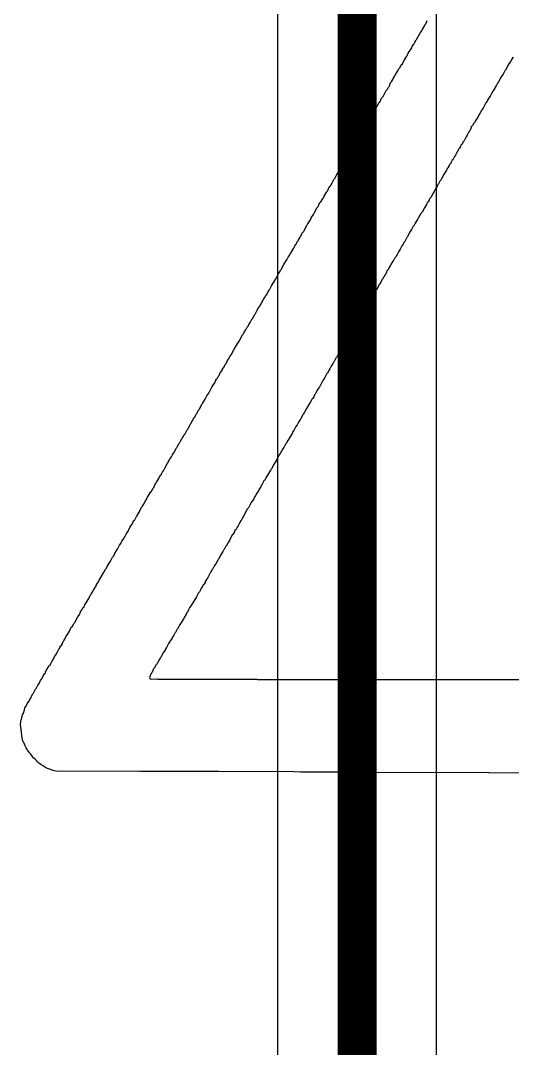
# Model space of a CAD drawing. Header units: inches. Extents: x 0 to 5379, y 0 to 5429.
# Drawn here: x 121.03 to 124.23, y 150.04 to 156.73 of the extents above; entities that cross this region are included whole.
import ezdxf

# ---------------------------------------------------------------- set-up
doc = ezdxf.new("R2010")
doc.units = ezdxf.units.IN
doc.layers.add('SIG 01', color=90, linetype='Continuous')
doc.layers.add('Top Overlay', color=2, linetype='Continuous')

msp = doc.modelspace()

# ---------------------------------------------------------------- linework, layer by layer
at = {"layer": 'SIG 01'}
for p, q in [((123.741, 125.9623), (123.741, 180.4819)), ((122.7051, 180.2673), (122.7051, 136.4163))]:
    msp.add_line(p, q, dxfattribs=at)
msp.add_lwpolyline([(123.223, 125.7478, 0.254, 0.254, 0), (123.223, 180.4819, 0.254, 0.254, 0)], format="xyseb", dxfattribs=at)
at = {"layer": 'Top Overlay'}
for p, q in [((123.6443, 156.6621), (123.6476, 156.6703)), ((123.6476, 156.6703), (123.6541, 156.6801)), ((123.6541, 156.6801), (123.6663, 156.7021)), ((123.6663, 156.7021), (123.6696, 156.7054)), ((123.6696, 156.7054), (123.6712, 156.7087)), ((123.6712, 156.7087), (123.6761, 156.7201)), ((123.6761, 156.7201), (123.6802, 156.7307)), ((123.6059, 156.6008), (123.6092, 156.6041)), ((123.6092, 156.6041), (123.6108, 156.6074)), ((123.6108, 156.6074), (123.6206, 156.6254)), ((123.6206, 156.6254), (123.6239, 156.6286)), ((123.6239, 156.6286), (123.6255, 156.6319)), ((123.6255, 156.6319), (123.6369, 156.6531)), ((123.6369, 156.6531), (123.6443, 156.6621)), ((123.5667, 156.5322), (123.5748, 156.5469)), ((123.5748, 156.5469), (123.5797, 156.5518)), ((123.5797, 156.5518), (123.583, 156.56)), ((123.583, 156.56), (123.5912, 156.5747)), ((123.5912, 156.5747), (123.5945, 156.578)), ((123.5945, 156.578), (123.5994, 156.5894)), ((123.5994, 156.5894), (123.6059, 156.6008)), ((123.5275, 156.4669), (123.5291, 156.4701)), ((123.5291, 156.4701), (123.5356, 156.4816)), ((123.5356, 156.4816), (123.5463, 156.4971)), ((123.5463, 156.4971), (123.552, 156.5077)), ((123.552, 156.5077), (123.5561, 156.5183)), ((123.5561, 156.5183), (123.5626, 156.5281)), ((123.5626, 156.5281), (123.5667, 156.5322)), ((124.23, 156.4767), (124.2235, 156.4669)), ((124.2316, 156.4799), (124.23, 156.4767)), ((124.2398, 156.4914), (124.2316, 156.4799)), ((123.4817, 156.3917), (123.4883, 156.4015)), ((123.4883, 156.4015), (123.4932, 156.413)), ((123.4932, 156.413), (123.4948, 156.4162)), ((123.4948, 156.4162), (123.5013, 156.4228)), ((123.5013, 156.4228), (123.503, 156.426)), ((123.503, 156.426), (123.5111, 156.4407)), ((123.5111, 156.4407), (123.5193, 156.4489)), ((123.5193, 156.4489), (123.5275, 156.4669)), ((124.1859, 156.4031), (124.1745, 156.3819)), ((124.1892, 156.4064), (124.1859, 156.4031)), ((124.2039, 156.4342), (124.1892, 156.4064)), ((124.2055, 156.4375), (124.2039, 156.4342)), ((124.212, 156.4473), (124.2055, 156.4375)), ((124.2137, 156.4505), (124.212, 156.4473)), ((124.2218, 156.4636), (124.2137, 156.4505)), ((124.2235, 156.4669), (124.2218, 156.4636)), ((123.449, 156.3329), (123.4507, 156.3362)), ((123.4507, 156.3362), (123.4572, 156.346)), ((123.4572, 156.346), (123.4588, 156.3525)), ((123.4588, 156.3525), (123.4703, 156.3705)), ((123.4703, 156.3705), (123.4719, 156.3737)), ((123.4719, 156.3737), (123.4817, 156.3917)), ((124.1565, 156.3558), (124.1434, 156.3313)), ((124.1598, 156.359), (124.1565, 156.3558)), ((124.1663, 156.3705), (124.1598, 156.359)), ((124.1745, 156.3819), (124.1663, 156.3705)), ((123.3935, 156.2365), (123.4131, 156.2741)), ((123.4131, 156.2741), (123.4205, 156.2831)), ((123.4205, 156.2831), (123.4278, 156.297)), ((123.4278, 156.297), (123.4343, 156.3035)), ((123.4343, 156.3035), (123.4376, 156.3117)), ((123.4376, 156.3117), (123.4409, 156.3247)), ((123.4409, 156.3247), (123.449, 156.3329)), ((124.1075, 156.2692), (124.0993, 156.2545)), ((124.1091, 156.2724), (124.1075, 156.2692)), ((124.1156, 156.2822), (124.1091, 156.2724)), ((124.1303, 156.31), (124.1156, 156.2822)), ((124.1369, 156.3215), (124.1303, 156.31)), ((124.1434, 156.3313), (124.1369, 156.3215)), ((123.3706, 156.1989), (123.3723, 156.2022)), ((123.3723, 156.2022), (123.3755, 156.2055)), ((123.3755, 156.2055), (123.378, 156.2144)), ((123.378, 156.2144), (123.3829, 156.2242)), ((123.3829, 156.2242), (123.387, 156.23)), ((123.387, 156.23), (123.3935, 156.2365)), ((124.0732, 156.212), (124.065, 156.1973)), ((124.0797, 156.2218), (124.0732, 156.212)), ((124.0911, 156.243), (124.0797, 156.2218)), ((124.0993, 156.2545), (124.0911, 156.243)), ((123.3281, 156.1287), (123.3396, 156.1499)), ((123.3396, 156.1499), (123.3445, 156.1548)), ((123.3445, 156.1548), (123.3543, 156.1728)), ((123.3543, 156.1728), (123.3592, 156.181)), ((123.3592, 156.181), (123.3674, 156.1957)), ((123.3674, 156.1957), (123.3706, 156.1989)), ((124.034, 156.145), (124.0225, 156.1238)), ((124.0356, 156.1483), (124.034, 156.145)), ((124.0438, 156.1597), (124.0356, 156.1483)), ((124.0617, 156.194), (124.0438, 156.1597)), ((124.065, 156.1973), (124.0617, 156.194)), ((123.2873, 156.0584), (123.2914, 156.069)), ((123.2914, 156.069), (123.2987, 156.0764)), ((123.2987, 156.0764), (123.3004, 156.0797)), ((123.3004, 156.0797), (123.3069, 156.0944)), ((123.3069, 156.0944), (123.3167, 156.1123)), ((123.3167, 156.1123), (123.32, 156.1156)), ((123.32, 156.1156), (123.3216, 156.1189)), ((123.3216, 156.1189), (123.3281, 156.1287)), ((123.9964, 156.0813), (123.9882, 156.0666)), ((124.0094, 156.1009), (123.9964, 156.0813)), ((124.0111, 156.1074), (124.0094, 156.1009)), ((124.0225, 156.1238), (124.0111, 156.1074)), ((123.2497, 155.9931), (123.2563, 156.0078)), ((123.2563, 156.0078), (123.2603, 156.0184)), ((123.2603, 156.0184), (123.2661, 156.0241)), ((123.2661, 156.0241), (123.2677, 156.0274)), ((123.2677, 156.0274), (123.271, 156.0306)), ((123.271, 156.0306), (123.275, 156.0413)), ((123.275, 156.0413), (123.284, 156.0502)), ((123.284, 156.0502), (123.2873, 156.0584)), ((123.9506, 156.0045), (123.9392, 155.9833)), ((123.9572, 156.0143), (123.9506, 156.0045)), ((123.9588, 156.0176), (123.9572, 156.0143)), ((123.9612, 156.02), (123.9588, 156.0176)), ((123.9645, 156.0282), (123.9612, 156.02)), ((123.967, 156.0372), (123.9645, 156.0282)), ((123.9735, 156.0437), (123.967, 156.0372)), ((123.9776, 156.0494), (123.9735, 156.0437)), ((123.9817, 156.06), (123.9776, 156.0494)), ((123.9882, 156.0666), (123.9817, 156.06)), ((123.2105, 155.9277), (123.2203, 155.9457)), ((123.2203, 155.9457), (123.2236, 155.9489)), ((123.2236, 155.9489), (123.2252, 155.9522)), ((123.2252, 155.9522), (123.2285, 155.9555)), ((123.2285, 155.9555), (123.2334, 155.9669)), ((123.2334, 155.9669), (123.2366, 155.9751)), ((123.2366, 155.9751), (123.2415, 155.9833)), ((123.2415, 155.9833), (123.2481, 155.9898)), ((123.2481, 155.9898), (123.2497, 155.9931)), ((123.913, 155.9375), (123.9114, 155.931)), ((123.9196, 155.9473), (123.913, 155.9375)), ((123.9261, 155.9588), (123.9196, 155.9473)), ((123.9327, 155.9735), (123.9261, 155.9588)), ((123.9392, 155.9833), (123.9327, 155.9735)), ((123.1746, 155.8656), (123.1795, 155.8771)), ((123.1795, 155.8771), (123.1835, 155.8877)), ((123.1835, 155.8877), (123.1901, 155.8975)), ((123.1901, 155.8975), (123.1942, 155.9016)), ((123.1942, 155.9016), (123.204, 155.9195)), ((123.204, 155.9195), (123.2089, 155.9244)), ((123.2089, 155.9244), (123.2105, 155.9277)), ((123.8738, 155.8705), (123.8657, 155.8575)), ((123.8869, 155.895), (123.8738, 155.8705)), ((123.8902, 155.8983), (123.8869, 155.895)), ((123.8967, 155.9097), (123.8902, 155.8983)), ((123.9, 155.9179), (123.8967, 155.9097)), ((123.9049, 155.9228), (123.9, 155.9179)), ((123.9065, 155.9261), (123.9049, 155.9228)), ((123.9114, 155.931), (123.9065, 155.9261)), ((123.1337, 155.7986), (123.1386, 155.8035)), ((123.1386, 155.8035), (123.1419, 155.8117)), ((123.1419, 155.8117), (123.1484, 155.8231)), ((123.1484, 155.8231), (123.155, 155.8297)), ((123.155, 155.8297), (123.159, 155.8403)), ((123.159, 155.8403), (123.1639, 155.8534)), ((123.1639, 155.8534), (123.168, 155.8575)), ((123.168, 155.8575), (123.1697, 155.8607)), ((123.1697, 155.8607), (123.1746, 155.8656)), ((123.8379, 155.8101), (123.8297, 155.7954)), ((123.8412, 155.8182), (123.8379, 155.8101)), ((123.8461, 155.8231), (123.8412, 155.8182)), ((123.8559, 155.8411), (123.8461, 155.8231)), ((123.8575, 155.8444), (123.8559, 155.8411)), ((123.864, 155.8542), (123.8575, 155.8444)), ((123.8657, 155.8575), (123.864, 155.8542)), ((123.0912, 155.7267), (123.1027, 155.7431)), ((123.1027, 155.7431), (123.1092, 155.7578)), ((123.1092, 155.7578), (123.1157, 155.7692)), ((123.1157, 155.7692), (123.1255, 155.7839)), ((123.1255, 155.7839), (123.1337, 155.7986)), ((123.7954, 155.7382), (123.7889, 155.7284)), ((123.8052, 155.7562), (123.7954, 155.7382)), ((123.8101, 155.7676), (123.8052, 155.7562)), ((123.8134, 155.7709), (123.8101, 155.7676)), ((123.8216, 155.7823), (123.8134, 155.7709)), ((123.8232, 155.7888), (123.8216, 155.7823)), ((123.8297, 155.7954), (123.8232, 155.7888)), ((123.0504, 155.6549), (123.0602, 155.6728)), ((123.0602, 155.6728), (123.0716, 155.6941)), ((123.0716, 155.6941), (123.0765, 155.699)), ((123.0765, 155.699), (123.0782, 155.7022)), ((123.0782, 155.7022), (123.0912, 155.7267)), ((123.7529, 155.6663), (123.7497, 155.663)), ((123.7627, 155.6843), (123.7529, 155.6663)), ((123.7693, 155.6908), (123.7627, 155.6843)), ((123.7889, 155.7284), (123.7693, 155.6908)), ((123.0087, 155.5871), (123.0251, 155.6132)), ((123.0251, 155.6132), (123.0275, 155.6157)), ((123.0275, 155.6157), (123.0292, 155.6189)), ((123.0292, 155.6189), (123.0324, 155.6222)), ((123.0324, 155.6222), (123.0357, 155.6304)), ((123.0357, 155.6304), (123.0398, 155.641)), ((123.0398, 155.641), (123.0455, 155.65)), ((123.0455, 155.65), (123.0504, 155.6549)), ((123.7186, 155.6058), (123.7039, 155.5781)), ((123.7252, 155.6173), (123.7186, 155.6058)), ((123.735, 155.6353), (123.7252, 155.6173)), ((123.7382, 155.6385), (123.735, 155.6353)), ((123.7423, 155.6442), (123.7382, 155.6385)), ((123.7464, 155.6549), (123.7423, 155.6442)), ((123.7497, 155.663), (123.7464, 155.6549)), ((122.9752, 155.5307), (122.9769, 155.5372)), ((122.9769, 155.5372), (122.981, 155.5429)), ((122.981, 155.5429), (122.9842, 155.5446)), ((122.9842, 155.5446), (122.9883, 155.5487)), ((122.9883, 155.5487), (122.9981, 155.5666)), ((122.9981, 155.5666), (123.0046, 155.5764)), ((123.0046, 155.5764), (123.0087, 155.5871)), ((123.6745, 155.5323), (123.668, 155.5209)), ((123.6778, 155.5405), (123.6745, 155.5323)), ((123.6859, 155.5487), (123.6778, 155.5405)), ((123.6908, 155.5568), (123.6859, 155.5487)), ((123.6957, 155.5683), (123.6908, 155.5568)), ((123.6974, 155.5715), (123.6957, 155.5683)), ((123.7039, 155.5781), (123.6974, 155.5715)), ((122.9246, 155.4457), (122.9393, 155.467)), ((122.9393, 155.467), (122.9491, 155.4849)), ((122.9491, 155.4849), (122.9638, 155.5127)), ((122.9638, 155.5127), (122.9703, 155.5193)), ((122.9703, 155.5193), (122.972, 155.5225)), ((122.972, 155.5225), (122.9752, 155.5307)), ((123.6386, 155.4735), (123.6222, 155.4425)), ((123.6402, 155.4768), (123.6386, 155.4735)), ((123.6467, 155.4833), (123.6402, 155.4768)), ((123.6614, 155.5111), (123.6467, 155.4833)), ((123.668, 155.5209), (123.6614, 155.5111)), ((122.8772, 155.3591), (122.8984, 155.4)), ((122.8984, 155.4), (122.9017, 155.4033)), ((122.9017, 155.4033), (122.9033, 155.4065)), ((122.9033, 155.4065), (122.9099, 155.418)), ((122.9099, 155.418), (122.9197, 155.4327)), ((122.9197, 155.4327), (122.9246, 155.4457)), ((123.6026, 155.4114), (123.5928, 155.3935)), ((123.6092, 155.4212), (123.6026, 155.4114)), ((123.619, 155.4392), (123.6092, 155.4212)), ((123.6222, 155.4425), (123.619, 155.4392)), ((122.8576, 155.3265), (122.8625, 155.3379)), ((122.8625, 155.3379), (122.869, 155.3493)), ((122.869, 155.3493), (122.8723, 155.3526)), ((122.8723, 155.3526), (122.8739, 155.3559)), ((122.8739, 155.3559), (122.8772, 155.3591)), ((123.5699, 155.3575), (123.5503, 155.3199)), ((123.5781, 155.3689), (123.5699, 155.3575)), ((123.5896, 155.3902), (123.5781, 155.3689)), ((123.5928, 155.3935), (123.5896, 155.3902)), ((122.8135, 155.2529), (122.8233, 155.2709)), ((122.8233, 155.2709), (122.8266, 155.2742)), ((122.8266, 155.2742), (122.8282, 155.2775)), ((122.8282, 155.2775), (122.8315, 155.2856)), ((122.8315, 155.2856), (122.8364, 155.2938)), ((122.8364, 155.2938), (122.8413, 155.2987)), ((122.8413, 155.2987), (122.8429, 155.302)), ((122.8429, 155.302), (122.8527, 155.3199)), ((122.8527, 155.3199), (122.856, 155.3232)), ((122.856, 155.3232), (122.8576, 155.3265)), ((123.5177, 155.266), (123.5144, 155.2627)), ((123.5234, 155.275), (123.5177, 155.266)), ((123.5275, 155.2856), (123.5234, 155.275)), ((123.534, 155.2922), (123.5275, 155.2856)), ((123.5454, 155.3134), (123.534, 155.2922)), ((123.5471, 155.3167), (123.5454, 155.3134)), ((123.5503, 155.3199), (123.5471, 155.3167)), ((122.7759, 155.1892), (122.7824, 155.199)), ((122.7824, 155.199), (122.7922, 155.217)), ((122.7922, 155.217), (122.7955, 155.2203)), ((122.7955, 155.2203), (122.7972, 155.2235)), ((122.7972, 155.2235), (122.8021, 155.235)), ((122.8021, 155.235), (122.8086, 155.2464)), ((122.8086, 155.2464), (122.8119, 155.2497)), ((122.8119, 155.2497), (122.8135, 155.2529)), ((123.485, 155.2072), (123.4785, 155.1958)), ((123.4932, 155.2252), (123.485, 155.2072)), ((123.4981, 155.2301), (123.4932, 155.2252)), ((123.5046, 155.2415), (123.4981, 155.2301)), ((123.5128, 155.2595), (123.5046, 155.2415)), ((123.5144, 155.2627), (123.5128, 155.2595)), ((122.7383, 155.1255), (122.7416, 155.1337)), ((122.7416, 155.1337), (122.7465, 155.1418)), ((122.7465, 155.1418), (122.753, 155.1516)), ((122.753, 155.1516), (122.7612, 155.1663)), ((122.7612, 155.1663), (122.7661, 155.1713)), ((122.7661, 155.1713), (122.7759, 155.1892)), ((123.4409, 155.1369), (123.4343, 155.1271)), ((123.449, 155.1516), (123.4409, 155.1369)), ((123.4556, 155.1614), (123.449, 155.1516)), ((123.4572, 155.1647), (123.4556, 155.1614)), ((123.4605, 155.168), (123.4572, 155.1647)), ((123.4703, 155.186), (123.4605, 155.168)), ((123.4735, 155.1892), (123.4703, 155.186)), ((123.4752, 155.1925), (123.4735, 155.1892)), ((123.4785, 155.1958), (123.4752, 155.1925)), ((122.6991, 155.0553), (122.704, 155.0667)), ((122.704, 155.0667), (122.7106, 155.0781)), ((122.7106, 155.0781), (122.7187, 155.0912)), ((122.7187, 155.0912), (122.7269, 155.1059)), ((122.7269, 155.1059), (122.7318, 155.1108)), ((122.7318, 155.1108), (122.7383, 155.1255)), ((123.4, 155.0667), (123.3902, 155.0487)), ((123.4049, 155.0716), (123.4, 155.0667)), ((123.4066, 155.0749), (123.4049, 155.0716)), ((123.409, 155.0773), (123.4066, 155.0749)), ((123.4147, 155.0928), (123.409, 155.0773)), ((123.418, 155.101), (123.4147, 155.0928)), ((123.4221, 155.1051), (123.418, 155.101)), ((123.4254, 155.1067), (123.4221, 155.1051)), ((123.4262, 155.1092), (123.4254, 155.1067)), ((123.4286, 155.1116), (123.4262, 155.1092)), ((123.4343, 155.1271), (123.4286, 155.1116)), ((122.655, 154.9817), (122.6664, 155.003)), ((122.6664, 155.003), (122.673, 155.0128)), ((122.673, 155.0128), (122.6795, 155.0242)), ((122.6795, 155.0242), (122.6828, 155.0275)), ((122.6828, 155.0275), (122.6844, 155.0307)), ((122.6844, 155.0307), (122.6942, 155.0487)), ((122.6942, 155.0487), (122.6975, 155.052)), ((122.6975, 155.052), (122.6991, 155.0553)), ((123.3641, 155.0062), (123.3575, 154.9915)), ((123.3657, 155.0095), (123.3641, 155.0062)), ((123.3723, 155.016), (123.3657, 155.0095)), ((123.3788, 155.0275), (123.3723, 155.016)), ((123.3853, 155.0422), (123.3788, 155.0275)), ((123.387, 155.0454), (123.3853, 155.0422)), ((123.3902, 155.0487), (123.387, 155.0454)), ((122.6223, 154.9262), (122.6305, 154.9409)), ((122.6305, 154.9409), (122.6354, 154.9458)), ((122.6354, 154.9458), (122.6403, 154.9572)), ((122.6403, 154.9572), (122.6501, 154.9752)), ((122.6501, 154.9752), (122.6534, 154.9785)), ((122.6534, 154.9785), (122.655, 154.9817)), ((123.3216, 154.9344), (123.3175, 154.9237)), ((123.3265, 154.9392), (123.3216, 154.9344)), ((123.3396, 154.9638), (123.3265, 154.9392)), ((123.3412, 154.967), (123.3396, 154.9638)), ((123.3445, 154.9703), (123.3412, 154.967)), ((123.3461, 154.9736), (123.3445, 154.9703)), ((123.3494, 154.9768), (123.3461, 154.9736)), ((123.3575, 154.9915), (123.3494, 154.9768)), ((122.5733, 154.8445), (122.5848, 154.8625)), ((122.5848, 154.8625), (122.5864, 154.8657)), ((122.5864, 154.8657), (122.5929, 154.8755)), ((122.5929, 154.8755), (122.6027, 154.8935)), ((122.6027, 154.8935), (122.6109, 154.9049)), ((122.6109, 154.9049), (122.615, 154.9156)), ((122.615, 154.9156), (122.6223, 154.9262)), ((123.2889, 154.8788), (123.2791, 154.8608)), ((123.2922, 154.887), (123.2889, 154.8788)), ((123.2971, 154.8919), (123.2922, 154.887)), ((123.3036, 154.9033), (123.2971, 154.8919)), ((123.3069, 154.9115), (123.3036, 154.9033)), ((123.3085, 154.9147), (123.3069, 154.9115)), ((123.311, 154.9156), (123.3085, 154.9147)), ((123.3134, 154.918), (123.311, 154.9156)), ((123.3151, 154.9213), (123.3134, 154.918)), ((123.3175, 154.9237), (123.3151, 154.9213)), ((122.5439, 154.7922), (122.557, 154.8167)), ((122.557, 154.8167), (122.5602, 154.82)), ((122.5602, 154.82), (122.5619, 154.8232)), ((122.5619, 154.8232), (122.5733, 154.8445)), ((123.2465, 154.8053), (123.2399, 154.7938)), ((123.2481, 154.8085), (123.2465, 154.8053)), ((123.2514, 154.8118), (123.2481, 154.8085)), ((123.2628, 154.8331), (123.2514, 154.8118)), ((123.2726, 154.851), (123.2628, 154.8331)), ((123.2791, 154.8608), (123.2726, 154.851)), ((122.4982, 154.7154), (122.508, 154.7334)), ((122.508, 154.7334), (122.5145, 154.7399)), ((122.5145, 154.7399), (122.5186, 154.7505)), ((122.5186, 154.7505), (122.5268, 154.7636)), ((122.5268, 154.7636), (122.539, 154.7857)), ((122.539, 154.7857), (122.5423, 154.7889)), ((122.5423, 154.7889), (122.5439, 154.7922)), ((123.2089, 154.7367), (123.1925, 154.7138)), ((123.2105, 154.7432), (123.2089, 154.7367)), ((123.2179, 154.7554), (123.2105, 154.7432)), ((123.2252, 154.7644), (123.2179, 154.7554)), ((123.2285, 154.7726), (123.2252, 154.7644)), ((123.2301, 154.7791), (123.2285, 154.7726)), ((123.2317, 154.784), (123.2301, 154.7791)), ((123.2334, 154.7873), (123.2317, 154.784)), ((123.2399, 154.7938), (123.2334, 154.7873)), ((122.4557, 154.6419), (122.4769, 154.6827)), ((122.4769, 154.6827), (122.4818, 154.6876)), ((122.4818, 154.6876), (122.4835, 154.6909)), ((122.4835, 154.6909), (122.4916, 154.7056)), ((122.4916, 154.7056), (122.4982, 154.7154)), ((123.1631, 154.6631), (123.1533, 154.6452)), ((123.1697, 154.6697), (123.1631, 154.6631)), ((123.1737, 154.6754), (123.1697, 154.6697)), ((123.1795, 154.6909), (123.1737, 154.6754)), ((123.1819, 154.6934), (123.1795, 154.6909)), ((123.1884, 154.7032), (123.1819, 154.6934)), ((123.1925, 154.7138), (123.1884, 154.7032)), ((122.423, 154.5896), (122.4393, 154.6158)), ((122.4393, 154.6158), (122.441, 154.619)), ((122.441, 154.619), (122.4475, 154.6305)), ((122.4475, 154.6305), (122.4557, 154.6419)), ((123.1337, 154.6109), (123.1198, 154.5904)), ((123.1403, 154.6223), (123.1337, 154.6109)), ((123.1419, 154.6256), (123.1403, 154.6223)), ((123.1484, 154.6403), (123.1419, 154.6256)), ((123.1533, 154.6452), (123.1484, 154.6403)), ((122.3838, 154.5226), (122.3887, 154.5275)), ((122.3887, 154.5275), (122.3936, 154.539)), ((122.3936, 154.539), (122.3952, 154.5422)), ((122.3952, 154.5422), (122.4034, 154.5537)), ((122.4034, 154.5537), (122.423, 154.5896)), ((123.0863, 154.5357), (123.0839, 154.5267)), ((123.0929, 154.5422), (123.0863, 154.5357)), ((123.101, 154.5569), (123.0929, 154.5422)), ((123.1027, 154.5602), (123.101, 154.5569)), ((123.1076, 154.5651), (123.1027, 154.5602)), ((123.1117, 154.5708), (123.1076, 154.5651)), ((123.1157, 154.5814), (123.1117, 154.5708)), ((123.1198, 154.5904), (123.1157, 154.5814)), ((122.3462, 154.4573), (122.3544, 154.4687)), ((122.3544, 154.4687), (122.3675, 154.4932)), ((122.3675, 154.4932), (122.3707, 154.4965)), ((122.3707, 154.4965), (122.3773, 154.5112)), ((122.3773, 154.5112), (122.3838, 154.5226)), ((123.0455, 154.4622), (123.039, 154.4524)), ((123.0553, 154.4801), (123.0455, 154.4622)), ((123.0667, 154.4965), (123.0553, 154.4801)), ((123.0684, 154.4998), (123.0667, 154.4965)), ((123.0733, 154.5112), (123.0684, 154.4998)), ((123.0757, 154.5136), (123.0733, 154.5112)), ((123.0839, 154.5267), (123.0757, 154.5136)), ((122.3013, 154.3846), (122.3078, 154.3944)), ((122.3078, 154.3944), (122.3119, 154.3985)), ((122.3119, 154.3985), (122.3201, 154.4132)), ((122.3201, 154.4132), (122.3266, 154.4197)), ((122.3266, 154.4197), (122.3331, 154.436)), ((122.3331, 154.436), (122.3446, 154.4524)), ((122.3446, 154.4524), (122.3462, 154.4573)), ((123.0128, 154.4066), (123.003, 154.3887)), ((123.0242, 154.4279), (123.0128, 154.4066)), ((123.0259, 154.4311), (123.0242, 154.4279)), ((123.0308, 154.436), (123.0259, 154.4311)), ((123.0349, 154.4418), (123.0308, 154.436)), ((123.039, 154.4524), (123.0349, 154.4418)), ((122.2645, 154.3168), (122.2809, 154.3478)), ((122.2809, 154.3478), (122.2915, 154.3633)), ((122.2915, 154.3633), (122.2988, 154.3756)), ((122.2988, 154.3756), (122.3013, 154.3846)), ((122.972, 154.3364), (122.9622, 154.3184)), ((122.9785, 154.3462), (122.972, 154.3364)), ((122.9801, 154.3494), (122.9785, 154.3462)), ((122.9834, 154.3527), (122.9801, 154.3494)), ((122.9899, 154.3641), (122.9834, 154.3527)), ((122.9981, 154.3821), (122.9899, 154.3641)), ((122.9997, 154.3854), (122.9981, 154.3821)), ((123.003, 154.3887), (122.9997, 154.3854)), ((122.2237, 154.2465), (122.2335, 154.2645)), ((122.2335, 154.2645), (122.2449, 154.2857)), ((122.2449, 154.2857), (122.2515, 154.2955)), ((122.2515, 154.2955), (122.2596, 154.3102)), ((122.2596, 154.3102), (122.2629, 154.3135)), ((122.2629, 154.3135), (122.2645, 154.3168)), ((122.9295, 154.2629), (122.9213, 154.2481)), ((122.9311, 154.2661), (122.9295, 154.2629)), ((122.9344, 154.2694), (122.9311, 154.2661)), ((122.9409, 154.2808), (122.9344, 154.2694)), ((122.9458, 154.2923), (122.9409, 154.2808)), ((122.9507, 154.2972), (122.9458, 154.2923)), ((122.9622, 154.3184), (122.9507, 154.2972)), ((122.1886, 154.1901), (122.1959, 154.1975)), ((122.1959, 154.1975), (122.1975, 154.2008)), ((122.1975, 154.2008), (122.2041, 154.2155)), ((122.2041, 154.2155), (122.2122, 154.2302)), ((122.2122, 154.2302), (122.2155, 154.2334)), ((122.2155, 154.2334), (122.2171, 154.2367)), ((122.2171, 154.2367), (122.2237, 154.2465)), ((122.8935, 154.204), (122.8788, 154.1763)), ((122.9017, 154.2155), (122.8935, 154.204)), ((122.9132, 154.2367), (122.9017, 154.2155)), ((122.9213, 154.2481), (122.9132, 154.2367)), ((122.1502, 154.1207), (122.1632, 154.1452)), ((122.1632, 154.1452), (122.1665, 154.1485)), ((122.1665, 154.1485), (122.1763, 154.1665)), ((122.1763, 154.1665), (122.1812, 154.1714)), ((122.1812, 154.1714), (122.1845, 154.1795)), ((122.1845, 154.1795), (122.1886, 154.1901)), ((122.8527, 154.1321), (122.8429, 154.1142)), ((122.856, 154.1354), (122.8527, 154.1321)), ((122.8707, 154.1632), (122.856, 154.1354)), ((122.8723, 154.1665), (122.8707, 154.1632)), ((122.8788, 154.1763), (122.8723, 154.1665)), ((122.106, 154.0439), (122.1175, 154.0652)), ((122.1175, 154.0652), (122.1224, 154.0701)), ((122.1224, 154.0701), (122.1257, 154.0782)), ((122.1257, 154.0782), (122.1338, 154.0929)), ((122.1338, 154.0929), (122.142, 154.106)), ((122.142, 154.106), (122.1502, 154.1207)), ((122.8119, 154.0619), (122.8037, 154.0505)), ((122.8233, 154.0831), (122.8119, 154.0619)), ((122.8249, 154.0864), (122.8233, 154.0831)), ((122.8331, 154.0978), (122.8249, 154.0864)), ((122.8347, 154.1011), (122.8331, 154.0978)), ((122.8429, 154.1142), (122.8347, 154.1011)), ((122.0717, 153.9867), (122.0766, 153.9949)), ((122.0766, 153.9949), (122.0799, 154.0031)), ((122.0799, 154.0031), (122.0848, 154.0112)), ((122.0848, 154.0112), (122.0922, 154.0202)), ((122.0922, 154.0202), (122.0962, 154.0292)), ((122.0962, 154.0292), (122.1011, 154.0374)), ((122.1011, 154.0374), (122.1044, 154.0407)), ((122.1044, 154.0407), (122.106, 154.0439)), ((122.7726, 153.9965), (122.7612, 153.9753)), ((122.7841, 154.0129), (122.7726, 153.9965)), ((122.7906, 154.0243), (122.7841, 154.0129)), ((122.8004, 154.0423), (122.7906, 154.0243)), ((122.8037, 154.0505), (122.8004, 154.0423)), ((122.0309, 153.9165), (122.0456, 153.9443)), ((122.0456, 153.9443), (122.0489, 153.9475)), ((122.0489, 153.9475), (122.0505, 153.9508)), ((122.0505, 153.9508), (122.0652, 153.9786)), ((122.0652, 153.9786), (122.0701, 153.9835)), ((122.0701, 153.9835), (122.0717, 153.9867)), ((122.74, 153.941), (122.7236, 153.9116)), ((122.7465, 153.9508), (122.74, 153.941)), ((122.7579, 153.972), (122.7465, 153.9508)), ((122.7612, 153.9753), (122.7579, 153.972)), ((121.9966, 153.856), (122.0031, 153.8724)), ((122.0031, 153.8724), (122.008, 153.8805)), ((122.008, 153.8805), (122.0145, 153.8903)), ((122.0145, 153.8903), (122.0211, 153.9018)), ((122.0211, 153.9018), (122.0293, 153.9132)), ((122.0293, 153.9132), (122.0309, 153.9165)), ((122.6959, 153.8642), (122.6795, 153.8381)), ((122.6975, 153.8675), (122.6959, 153.8642)), ((122.704, 153.8773), (122.6975, 153.8675)), ((122.7171, 153.9018), (122.704, 153.8773)), ((122.7236, 153.9116), (122.7171, 153.9018)), ((121.9525, 153.7841), (121.959, 153.7956)), ((121.959, 153.7956), (121.9623, 153.7988)), ((121.9623, 153.7988), (121.9737, 153.8201)), ((121.9737, 153.8201), (121.9884, 153.8479)), ((121.9884, 153.8479), (121.9966, 153.856)), ((122.6615, 153.8054), (122.6534, 153.7907)), ((122.6632, 153.8086), (122.6615, 153.8054)), ((122.6656, 153.8111), (122.6632, 153.8086)), ((122.6754, 153.8274), (122.6656, 153.8111)), ((122.6795, 153.8381), (122.6754, 153.8274)), ((121.9182, 153.7237), (121.9263, 153.7384)), ((121.9263, 153.7384), (121.9329, 153.7482)), ((121.9329, 153.7482), (121.9378, 153.7596)), ((121.9378, 153.7596), (121.9427, 153.7678)), ((121.9427, 153.7678), (121.9476, 153.7727)), ((121.9476, 153.7727), (121.9525, 153.7841)), ((122.6174, 153.7335), (122.606, 153.7123)), ((122.6223, 153.7384), (122.6174, 153.7335)), ((122.6289, 153.7498), (122.6223, 153.7384)), ((122.6321, 153.758), (122.6289, 153.7498)), ((122.6403, 153.7694), (122.6321, 153.758)), ((122.6468, 153.7809), (122.6403, 153.7694)), ((122.6534, 153.7907), (122.6468, 153.7809)), ((121.8757, 153.6551), (121.8773, 153.6583)), ((121.8773, 153.6583), (121.8855, 153.6665)), ((121.8855, 153.6665), (121.8953, 153.6845)), ((121.8953, 153.6845), (121.9002, 153.6894)), ((121.9002, 153.6894), (121.9051, 153.7008)), ((121.9051, 153.7008), (121.9092, 153.7114)), ((121.9092, 153.7114), (121.9133, 153.7172)), ((121.9133, 153.7172), (121.9165, 153.7204)), ((121.9165, 153.7204), (121.9182, 153.7237)), ((122.5815, 153.6681), (122.57, 153.6518)), ((122.5831, 153.6747), (122.5815, 153.6681)), ((122.5913, 153.6861), (122.5831, 153.6747)), ((122.5962, 153.6943), (122.5913, 153.6861)), ((122.6027, 153.709), (122.5962, 153.6943)), ((122.606, 153.7123), (122.6027, 153.709)), ((121.8332, 153.5799), (121.843, 153.5979)), ((121.843, 153.5979), (121.8512, 153.6093)), ((121.8512, 153.6093), (121.8528, 153.6126)), ((121.8528, 153.6126), (121.8593, 153.6273)), ((121.8593, 153.6273), (121.8659, 153.6387)), ((121.8659, 153.6387), (121.8708, 153.6436)), ((121.8708, 153.6436), (121.8757, 153.6551)), ((122.5341, 153.5913), (122.5161, 153.557)), ((122.5455, 153.6077), (122.5341, 153.5913)), ((122.5504, 153.6159), (122.5455, 153.6077)), ((122.557, 153.6322), (122.5504, 153.6159)), ((122.5619, 153.6371), (122.557, 153.6322)), ((122.57, 153.6518), (122.5619, 153.6371)), ((121.7923, 153.508), (121.8038, 153.5293)), ((121.8038, 153.5293), (121.8103, 153.5391)), ((121.8103, 153.5391), (121.8144, 153.5497)), ((121.8144, 153.5497), (121.8226, 153.5628)), ((121.8226, 153.5628), (121.8267, 153.5685)), ((121.8267, 153.5685), (121.8332, 153.5799)), ((122.5088, 153.5481), (122.4867, 153.5064)), ((122.5161, 153.557), (122.5088, 153.5481)), ((121.7515, 153.441), (121.7629, 153.4574)), ((121.7629, 153.4574), (121.7662, 153.4655)), ((121.7662, 153.4655), (121.7711, 153.4737)), ((121.7711, 153.4737), (121.7744, 153.477)), ((121.7744, 153.477), (121.776, 153.4802)), ((121.776, 153.4802), (121.7875, 153.5015)), ((121.7875, 153.5015), (121.7907, 153.5048)), ((121.7907, 153.5048), (121.7923, 153.508)), ((122.4589, 153.4606), (122.4557, 153.4525)), ((122.4639, 153.4688), (122.4589, 153.4606)), ((122.4655, 153.4721), (122.4639, 153.4688)), ((122.4688, 153.4753), (122.4655, 153.4721)), ((122.4802, 153.4966), (122.4688, 153.4753)), ((122.4867, 153.5064), (122.4802, 153.4966)), ((121.7107, 153.3691), (121.7221, 153.3904)), ((121.7221, 153.3904), (121.7303, 153.4018)), ((121.7303, 153.4018), (121.745, 153.4296)), ((121.745, 153.4296), (121.7515, 153.441)), ((122.4222, 153.3961), (122.4157, 153.3863)), ((122.4263, 153.4067), (122.4222, 153.3961)), ((122.4336, 153.4141), (122.4263, 153.4067)), ((122.4418, 153.4321), (122.4336, 153.4141)), ((122.4491, 153.441), (122.4418, 153.4321)), ((122.4557, 153.4525), (122.4491, 153.441)), ((121.6764, 153.3136), (121.6845, 153.325)), ((121.6845, 153.325), (121.6927, 153.3397)), ((121.6927, 153.3397), (121.7009, 153.3512)), ((121.7009, 153.3512), (121.7107, 153.3691)), ((122.3822, 153.3283), (122.3707, 153.3071)), ((122.3838, 153.3316), (122.3822, 153.3283)), ((122.392, 153.3446), (122.3838, 153.3316)), ((122.4001, 153.3593), (122.392, 153.3446)), ((122.4132, 153.3839), (122.4001, 153.3593)), ((122.4157, 153.3863), (122.4132, 153.3839)), ((121.6388, 153.245), (121.6453, 153.2597)), ((121.6453, 153.2597), (121.6469, 153.263)), ((121.6469, 153.263), (121.6551, 153.2744)), ((121.6551, 153.2744), (121.6633, 153.2891)), ((121.6633, 153.2891), (121.6764, 153.3136)), ((122.3429, 153.2613), (122.3348, 153.2499)), ((122.3495, 153.2728), (122.3429, 153.2613)), ((122.3528, 153.2809), (122.3495, 153.2728)), ((122.3577, 153.2858), (122.3528, 153.2809)), ((122.3675, 153.3038), (122.3577, 153.2858)), ((122.3707, 153.3071), (122.3675, 153.3038)), ((121.6036, 153.1853), (121.6175, 153.2107)), ((121.6175, 153.2107), (121.6208, 153.2139)), ((121.6208, 153.2139), (121.6241, 153.2221)), ((121.6241, 153.2221), (121.6322, 153.2368)), ((121.6322, 153.2368), (121.6371, 153.2417)), ((121.6371, 153.2417), (121.6388, 153.245)), ((122.3037, 153.1927), (122.2956, 153.1813)), ((122.3168, 153.2172), (122.3037, 153.1927)), ((122.3184, 153.2205), (122.3168, 153.2172)), ((122.3217, 153.2237), (122.3184, 153.2205)), ((122.3315, 153.2417), (122.3217, 153.2237)), ((122.3348, 153.2499), (122.3315, 153.2417)), ((121.5603, 153.1126), (121.5718, 153.1339)), ((121.5718, 153.1339), (121.5849, 153.1584)), ((121.5849, 153.1584), (121.5914, 153.1649)), ((121.5914, 153.1649), (121.5955, 153.1755)), ((121.5955, 153.1755), (121.6036, 153.1853)), ((122.2645, 153.129), (122.2547, 153.1077)), ((122.2662, 153.1322), (122.2645, 153.129)), ((122.2694, 153.1355), (122.2662, 153.1322)), ((122.2809, 153.1568), (122.2694, 153.1355)), ((122.2841, 153.16), (122.2809, 153.1568)), ((122.2956, 153.1813), (122.2841, 153.16)), ((121.526, 153.0538), (121.5277, 153.0571)), ((121.5277, 153.0571), (121.5358, 153.0685)), ((121.5358, 153.0685), (121.5375, 153.0718)), ((121.5375, 153.0718), (121.5456, 153.0898)), ((121.5456, 153.0898), (121.5505, 153.0979)), ((121.5505, 153.0979), (121.5587, 153.1094)), ((121.5587, 153.1094), (121.5603, 153.1126)), ((122.2237, 153.0571), (122.2155, 153.0424)), ((122.2269, 153.0604), (122.2237, 153.0571)), ((122.2335, 153.0718), (122.2269, 153.0604)), ((122.2351, 153.0783), (122.2335, 153.0718)), ((122.2425, 153.0906), (122.2351, 153.0783)), ((122.2498, 153.0996), (122.2425, 153.0906)), ((122.2547, 153.1077), (122.2498, 153.0996)), ((121.4819, 152.9787), (121.4901, 152.9934)), ((121.4901, 152.9934), (121.4934, 152.9966)), ((121.4934, 152.9966), (121.495, 152.9999)), ((121.495, 152.9999), (121.5048, 153.0179)), ((121.5048, 153.0179), (121.5081, 153.0211)), ((121.5081, 153.0211), (121.5179, 153.0391)), ((121.5179, 153.0391), (121.5211, 153.0424)), ((121.5211, 153.0424), (121.526, 153.0538)), ((122.191, 153.0032), (122.1779, 152.9787)), ((122.1926, 153.0064), (122.191, 153.0032)), ((122.1975, 153.0113), (122.1926, 153.0064)), ((122.2041, 153.0228), (122.1975, 153.0113)), ((122.209, 153.0342), (122.2041, 153.0228)), ((122.2106, 153.0375), (122.209, 153.0342)), ((122.2155, 153.0424), (122.2106, 153.0375)), ((121.4476, 152.9166), (121.4509, 152.9248)), ((121.4509, 152.9248), (121.4574, 152.9362)), ((121.4574, 152.9362), (121.4607, 152.9395)), ((121.4607, 152.9395), (121.4721, 152.9607)), ((121.4721, 152.9607), (121.4787, 152.9705)), ((121.4787, 152.9705), (121.4819, 152.9787)), ((122.1453, 152.9264), (122.1355, 152.9084)), ((122.1502, 152.9313), (122.1453, 152.9264)), ((122.16, 152.9493), (122.1502, 152.9313)), ((122.1779, 152.9787), (122.16, 152.9493)), ((121.4051, 152.848), (121.4158, 152.8635)), ((121.4158, 152.8635), (121.4198, 152.8725)), ((121.4198, 152.8725), (121.4239, 152.8831)), ((121.4239, 152.8831), (121.4264, 152.8855)), ((121.4264, 152.8855), (121.428, 152.8888)), ((121.428, 152.8888), (121.4345, 152.8953)), ((121.4345, 152.8953), (121.4386, 152.906)), ((121.4386, 152.906), (121.446, 152.9133)), ((121.446, 152.9133), (121.4476, 152.9166)), ((122.1109, 152.8643), (122.0946, 152.8382)), ((122.1126, 152.8708), (122.1109, 152.8643)), ((122.1191, 152.8806), (122.1126, 152.8708)), ((122.1273, 152.8953), (122.1191, 152.8806)), ((122.1306, 152.9035), (122.1273, 152.8953)), ((122.1355, 152.9084), (122.1306, 152.9035)), ((121.3627, 152.7793), (121.3708, 152.7875)), ((121.3708, 152.7875), (121.3806, 152.8055)), ((121.3806, 152.8055), (121.3872, 152.812)), ((121.3872, 152.812), (121.3921, 152.8235)), ((121.3921, 152.8235), (121.4051, 152.848)), ((122.0668, 152.7924), (122.0636, 152.7842)), ((122.0783, 152.8104), (122.0668, 152.7924)), ((122.0799, 152.8137), (122.0783, 152.8104)), ((122.0864, 152.8235), (122.0799, 152.8137)), ((122.093, 152.8349), (122.0864, 152.8235)), ((122.0946, 152.8382), (122.093, 152.8349)), ((121.3275, 152.7164), (121.3406, 152.736)), ((121.3406, 152.736), (121.3512, 152.7548)), ((121.3512, 152.7548), (121.361, 152.7761)), ((121.361, 152.7761), (121.3627, 152.7793)), ((122.0374, 152.7418), (122.026, 152.7205)), ((122.0407, 152.745), (122.0374, 152.7418)), ((122.0521, 152.7663), (122.0407, 152.745)), ((122.0554, 152.7695), (122.0521, 152.7663)), ((122.0636, 152.7842), (122.0554, 152.7695)), ((121.2891, 152.647), (121.2957, 152.6584)), ((121.2957, 152.6584), (121.3006, 152.6633)), ((121.3006, 152.6633), (121.3022, 152.6666)), ((121.3022, 152.6666), (121.3055, 152.6748)), ((121.3055, 152.6748), (121.3071, 152.6813)), ((121.3071, 152.6813), (121.312, 152.6895)), ((121.312, 152.6895), (121.3153, 152.6928)), ((121.3153, 152.6928), (121.3169, 152.696)), ((121.3169, 152.696), (121.3234, 152.7058)), ((121.3234, 152.7058), (121.3275, 152.7164)), ((121.9933, 152.6699), (121.9819, 152.6486)), ((121.9966, 152.6731), (121.9933, 152.6699)), ((122.0047, 152.6878), (121.9966, 152.6731)), ((122.0064, 152.6911), (122.0047, 152.6878)), ((122.0145, 152.7026), (122.0064, 152.6911)), ((122.0211, 152.714), (122.0145, 152.7026)), ((122.0227, 152.7173), (122.0211, 152.714)), ((122.026, 152.7205), (122.0227, 152.7173)), ((121.2434, 152.5669), (121.2565, 152.5915)), ((121.2565, 152.5915), (121.263, 152.6013)), ((121.263, 152.6013), (121.2728, 152.6192)), ((121.2728, 152.6192), (121.2842, 152.6405)), ((121.2842, 152.6405), (121.2875, 152.6437)), ((121.2875, 152.6437), (121.2891, 152.647)), ((121.9606, 152.6127), (121.9459, 152.5849)), ((121.9623, 152.616), (121.9606, 152.6127)), ((121.9672, 152.6209), (121.9623, 152.616)), ((121.9819, 152.6486), (121.9672, 152.6209)), ((121.2042, 152.5049), (121.2156, 152.5212)), ((121.2156, 152.5212), (121.2172, 152.5277)), ((121.2172, 152.5277), (121.227, 152.5375)), ((121.227, 152.5375), (121.232, 152.549)), ((121.232, 152.549), (121.2385, 152.5604)), ((121.2385, 152.5604), (121.2418, 152.5637)), ((121.2418, 152.5637), (121.2434, 152.5669)), ((121.91, 152.5294), (121.9059, 152.5188)), ((121.9214, 152.5408), (121.91, 152.5294)), ((121.9231, 152.5473), (121.9214, 152.5408)), ((121.9312, 152.5604), (121.9231, 152.5473)), ((121.941, 152.5784), (121.9312, 152.5604)), ((121.9427, 152.5817), (121.941, 152.5784)), ((121.9459, 152.5849), (121.9427, 152.5817)), ((121.1715, 152.4444), (121.178, 152.4591)), ((121.178, 152.4591), (121.1878, 152.4771)), ((121.1878, 152.4771), (121.1944, 152.4836)), ((121.1944, 152.4836), (121.196, 152.4869)), ((121.196, 152.4869), (121.2025, 152.5016)), ((121.2025, 152.5016), (121.2042, 152.5049)), ((121.8757, 152.464), (121.8724, 152.4526)), ((121.8789, 152.4722), (121.8757, 152.464)), ((121.8822, 152.4755), (121.8789, 152.4722)), ((121.8838, 152.4787), (121.8822, 152.4755)), ((121.8879, 152.4828), (121.8838, 152.4787)), ((121.8936, 152.4983), (121.8879, 152.4828)), ((121.8969, 152.5065), (121.8936, 152.4983)), ((121.8985, 152.5098), (121.8969, 152.5065)), ((121.9018, 152.513), (121.8985, 152.5098)), ((121.9059, 152.5188), (121.9018, 152.513)), ((121.1339, 152.3807), (121.1454, 152.4019)), ((121.1454, 152.4019), (121.1535, 152.4134)), ((121.1535, 152.4134), (121.1601, 152.4297)), ((121.1601, 152.4297), (121.1617, 152.433)), ((121.1617, 152.433), (121.169, 152.442)), ((121.169, 152.442), (121.1715, 152.4444)), ((121.8724, 152.4526), (121.874, 152.446)), ((121.874, 152.446), (121.8765, 152.4436)), ((121.8765, 152.4436), (121.883, 152.442)), ((121.883, 152.442), (121.9206, 152.4436)), ((121.9206, 152.4436), (121.9255, 152.442)), ((121.9255, 152.442), (122.5619, 152.4411)), ((122.5619, 152.4411), (122.5709, 152.442)), ((122.5709, 152.442), (122.5758, 152.4403)), ((122.5758, 152.4403), (125.2389, 152.4387)), ((121.0898, 152.3055), (121.1012, 152.3235)), ((121.1012, 152.3235), (121.1045, 152.3317)), ((121.1045, 152.3317), (121.1127, 152.3464)), ((121.1127, 152.3464), (121.1176, 152.3513)), ((121.1176, 152.3513), (121.1209, 152.3595)), ((121.1209, 152.3595), (121.1307, 152.3774)), ((121.1307, 152.3774), (121.1339, 152.3807)), ((121.0588, 152.2418), (121.0612, 152.2541)), ((121.0612, 152.2541), (121.0678, 152.2639)), ((121.0678, 152.2639), (121.0702, 152.2663)), ((121.0702, 152.2663), (121.0767, 152.2827)), ((121.0767, 152.2827), (121.0882, 152.299)), ((121.0882, 152.299), (121.0898, 152.3055)), ((121.0375, 152.1765), (121.04, 152.1871)), ((121.04, 152.1871), (121.0432, 152.2034)), ((121.0432, 152.2034), (121.0473, 152.214)), ((121.0473, 152.214), (121.0539, 152.2238)), ((121.0539, 152.2238), (121.0571, 152.2353)), ((121.0571, 152.2353), (121.0588, 152.2418)), ((121.0326, 152.1438), (121.0343, 152.1683)), ((121.0343, 152.1324), (121.0326, 152.1438)), ((121.0343, 152.1683), (121.0375, 152.1765)), ((121.0383, 152.0989), (121.0343, 152.1324)), ((121.0416, 152.0727), (121.0383, 152.0989)), ((121.0432, 152.0629), (121.0416, 152.0727)), ((121.0457, 152.0458), (121.0432, 152.0629)), ((121.049, 152.0343), (121.0457, 152.0458)), ((121.0547, 152.0286), (121.049, 152.0343)), ((121.062, 152.0082), (121.0547, 152.0286)), ((121.0702, 151.9951), (121.062, 152.0082)), ((121.0767, 151.9837), (121.0702, 151.9951)), ((121.0784, 151.9804), (121.0767, 151.9837)), ((121.0808, 151.978), (121.0784, 151.9804)), ((121.0914, 151.9624), (121.0808, 151.978)), ((121.0931, 151.9592), (121.0914, 151.9624)), ((121.0988, 151.9534), (121.0931, 151.9592)), ((121.1094, 151.9379), (121.0988, 151.9534)), ((121.1111, 151.9347), (121.1094, 151.9379)), ((121.1135, 151.9322), (121.1111, 151.9347)), ((121.1282, 151.9208), (121.1135, 151.9322)), ((121.1356, 151.9118), (121.1282, 151.9208)), ((121.1372, 151.9085), (121.1356, 151.9118)), ((121.1405, 151.9053), (121.1372, 151.9085)), ((121.1494, 151.8979), (121.1405, 151.9053)), ((121.1641, 151.8865), (121.1494, 151.8979)), ((121.1674, 151.8848), (121.1641, 151.8865)), ((121.1789, 151.8767), (121.1674, 151.8848)), ((121.1821, 151.875), (121.1789, 151.8767)), ((121.1944, 151.8677), (121.1821, 151.875)), ((121.2074, 151.8595), (121.1944, 151.8677)), ((121.227, 151.8546), (121.2074, 151.8595)), ((121.245, 151.8464), (121.227, 151.8546)), ((121.2516, 151.8448), (121.245, 151.8464)), ((121.2646, 151.8432), (121.2516, 151.8448)), ((121.803, 151.8407), (121.2646, 151.8432)), ((121.8079, 151.8423), (121.803, 151.8407)), ((121.8185, 151.8415), (121.8079, 151.8423)), ((122.3233, 151.8399), (121.8185, 151.8415)), ((122.8127, 151.8374), (122.3233, 151.8399)), ((122.8535, 151.8358), (122.8127, 151.8374)), ((122.8584, 151.8374), (122.8535, 151.8358)), ((122.8633, 151.8358), (122.8584, 151.8374)), ((122.9377, 151.8366), (122.8633, 151.8358)), ((123.2048, 151.8358), (122.9377, 151.8366)), ((123.2097, 151.8342), (123.2048, 151.8358)), ((124.0789, 151.8325), (123.2097, 151.8342)), ((124.0838, 151.8309), (124.0789, 151.8325)), ((126.2698, 151.8293), (124.0838, 151.8309))]:
    msp.add_line(p, q, dxfattribs=at)

doc.saveas('drawing.dxf')
